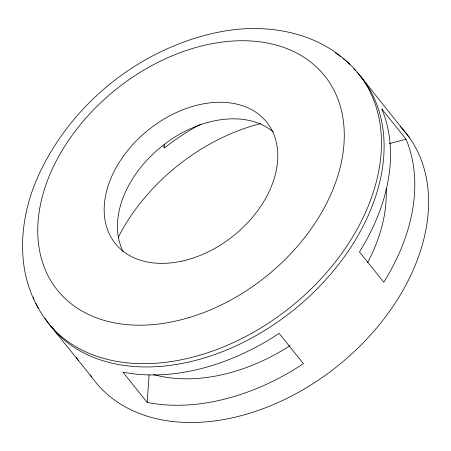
<?xml version="1.0" encoding="UTF-8"?>
<svg xmlns="http://www.w3.org/2000/svg" width="451" height="451" viewBox="0 0 451 451"><rect width="100%" height="100%" fill="white"/><g stroke="black" fill="none" stroke-linecap="round" stroke-linejoin="round"><path stroke-width="0.68" d="M147.189 402.433L122.909 372.126A199.009 139.325 -38.7 0 0 279.13 333.357L303.41 363.669A199.009 139.325 -38.7 0 1 147.189 402.433L149.084 374.668M200.954 124.132A167.169 117.034 -38.7 0 0 164.547 147.883L164.784 144.41M389.202 143.604L406.069 139.263A199.009 139.325 -38.7 0 1 383.739 282.191L359.458 251.883A199.009 139.325 -38.7 0 0 381.788 108.95L406.069 139.263M349.914 64.403C315.852 30.736 263.593 22.759 218.115 32.28L215.741 32.731C139.038 49.447 71.241 103.916 38.555 175.309L37.591 177.553C19.466 218.301 15.464 268.475 38.358 308.208M51.893 326.975A199.009 139.325 -38.7 0 0 54.3 330.448L91.79 377.16M163.025 145.989L164.547 147.883M360.383 76.106L409.254 137.363M123.196 251.743A97.016 67.921 -38.7 0 1 162.039 146.169A97.016 67.921 -38.7 0 1 273.391 132.002M357.023 72.25A199.009 139.325 -38.7 0 1 291.369 311.844A199.009 139.325 -38.7 0 1 44.97 318.192M353.719 68.828A199.009 139.325 -38.7 0 1 355.619 70.756M78.581 360.761A199.009 139.325 -38.7 0 1 76.174 357.288M386.197 188.693A167.169 117.034 -38.7 0 1 367.672 262.538M290.066 345.635A167.169 117.034 -38.7 0 1 153.549 374.578M400.122 126.314A199.009 139.325 -38.7 0 1 337.782 365.879A199.009 139.325 -38.7 0 1 90.228 374.899M118.247 237.282A167.169 117.034 -38.7 0 1 260.717 123.608M342.788 58.213A199.009 139.325 -38.7 0 1 290.292 307.317A199.009 139.325 -38.7 0 1 35.979 303.523M34.05 299.216A199.009 139.325 -38.7 0 1 33.278 297.339M335.099 52.705A199.009 139.325 -38.7 0 1 340.652 56.572M181.697 261.168A97.016 67.921 -38.7 0 0 270.38 127.453A97.016 67.921 -38.7 0 0 120.879 159.834A97.016 67.921 -38.7 0 0 181.697 261.168M188.901 317.628A171.295 119.921 -38.7 0 0 324.799 75.999A171.295 119.921 -38.7 0 0 59.34 155.279A171.295 119.921 -38.7 0 0 188.901 317.628"/></g></svg>
